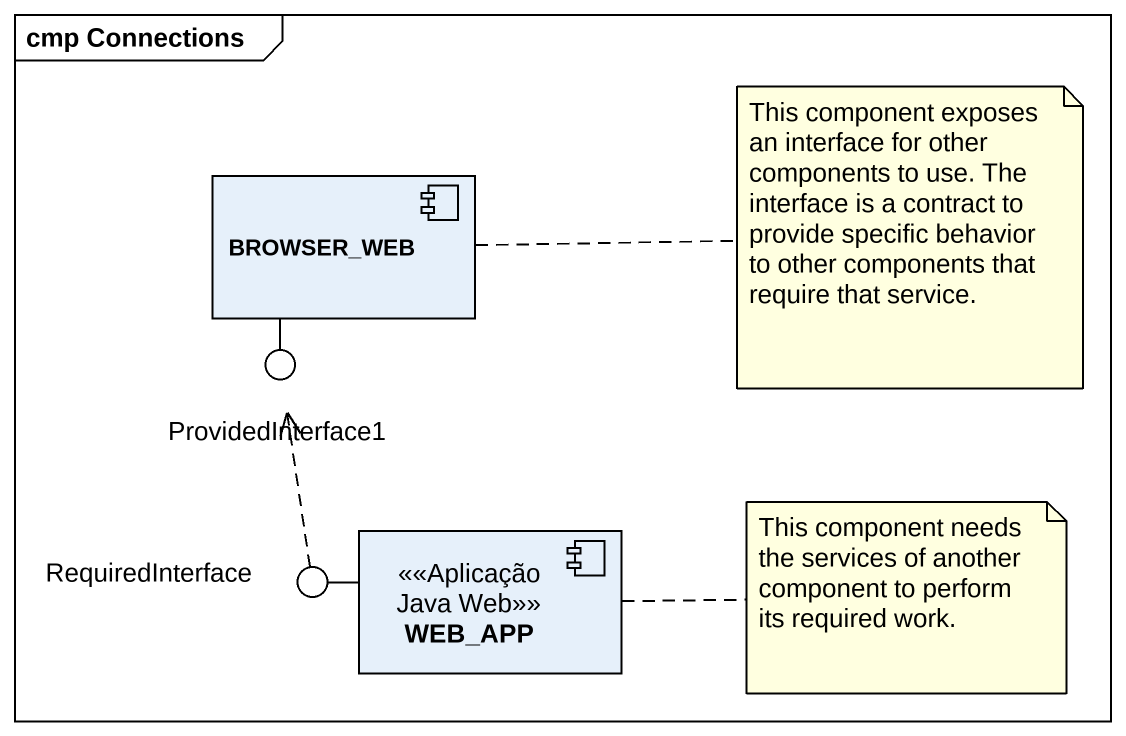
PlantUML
@startuml
mainframe cmp Connections
component BROWSER_WEB
() ProvidedInterface1
component WEB_APP <<Aplicação Java Web>>
() RequiredInterface
BROWSER_WEB -- ProvidedInterface1
WEB_APP -left- RequiredInterface
RequiredInterface .up.> ProvidedInterface1
note right of BROWSER_WEB : This component exposes an interface for other components to use. The interface is a contract to provide specific behavior to other components that require that service.
note right of WEB_APP : This component needs the services of another component to perform its required work.
@enduml
